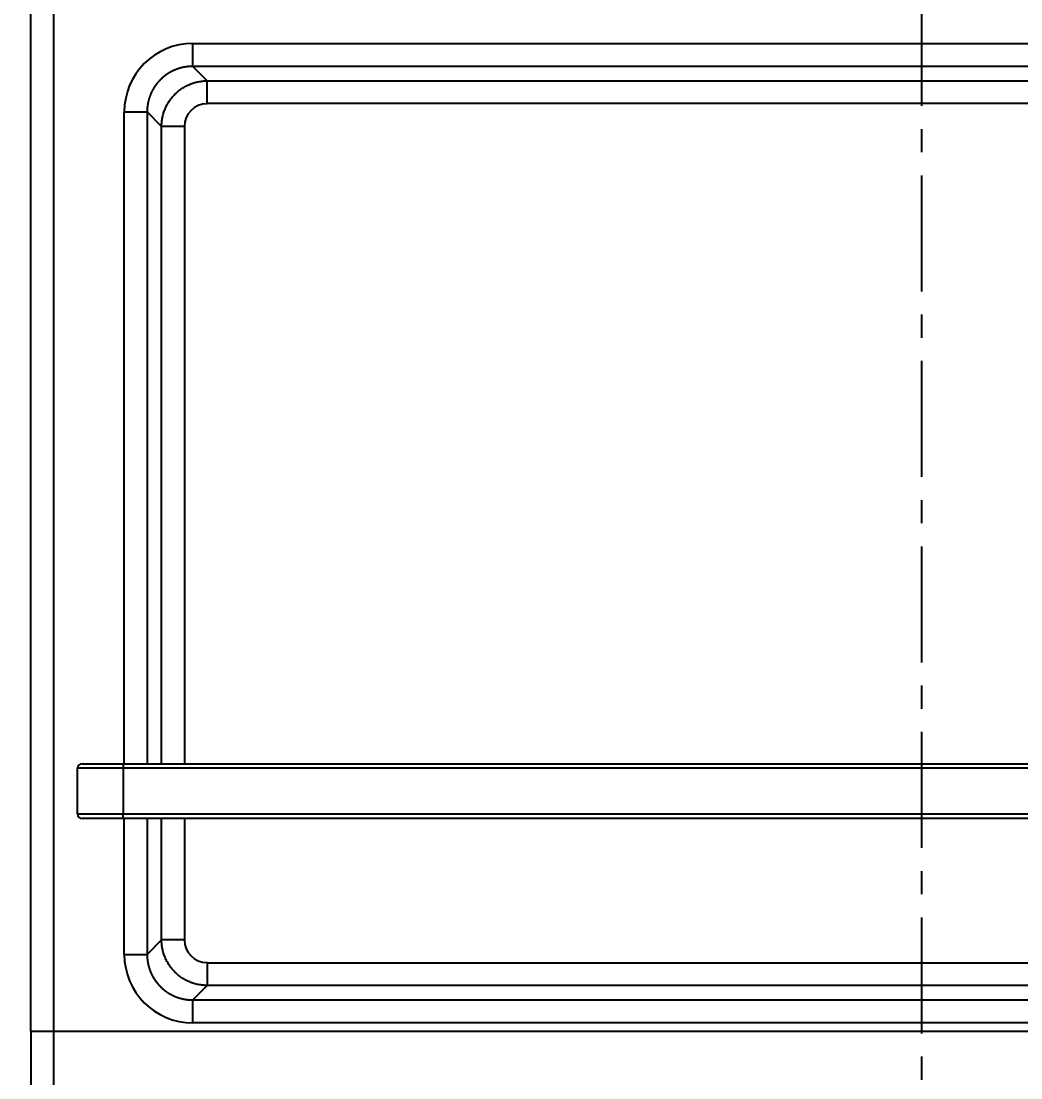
# Model space of a CAD drawing. Header units: millimetres. Extents: x 6110 to 6704, y -2661 to -1821.
# Drawn here: x 6233.8 to 6288.6, y -2357.4 to -2299.6 of the extents above; entities that cross this region are included whole.
import ezdxf

# ---------------------------------------------------------------- set-up
doc = ezdxf.new("R2010")
doc.units = ezdxf.units.MM
doc.header["$LTSCALE"] = 0.1
doc.linetypes.add('CENTERX2', pattern=[101.6, 63.5, -12.7, 12.7, -12.7])
doc.linetypes.add('HIDDEN2', pattern=[4.7625, 3.175, -1.5875])
doc.layers.add('1', color=4, linetype='HIDDEN2', lineweight=13)
doc.layers.add('DIM', color=3, linetype='Continuous', lineweight=9)
doc.layers.add('CENTER', color=1, linetype='CENTERX2')
doc.styles.get("Standard").update_dxf_attribs({"font": 'arial.ttf'})
doc.dimstyles.new('ISO-25', dxfattribs={"dimtxt": 2.5, "dimasz": 2.5, "dimexe": 1.25, "dimexo": 0.625, "dimtad": 1, "dimlfac": 5, "dimtxsty": 'Standard', "dimcen": 2.5, "dimadec": 0, "dimazin": 0, "dimtfac": 1, "dimtmove": 0, "dimatfit": 3, "dimfxl": 1, "dimarcsym": 0})

# ---------------------------------------------------------------- blocks, each defined once
blk = doc.blocks.new('*D40')
at = {"layer": 'Defpoints', "color": 0, "transparency": 16777216}
for p in [(6210.338, -2151.114), (6249.064, -2151.114), (6250.297, -2527.926)]:
    blk.add_point(p, dxfattribs=at)
at = {"layer": 'DIM', "color": 0, "lineweight": -2, "transparency": 16777216}
for p, q in [((6248.439, -2151.114), (6209.088, -2151.114)), ((6210.338, -2522.926), (6210.338, -2156.114)), ((6249.672, -2527.926), (6209.088, -2527.926))]:
    blk.add_line(p, q, dxfattribs=at)
at = {"layer": 'DIM', "color": 0, "transparency": 16777216}
for points in [[(6209.505, -2156.114), (6211.172, -2156.114), (6210.338, -2151.114)], [(6209.505, -2522.926), (6211.172, -2522.926), (6210.338, -2527.926)]]:
    blk.add_solid(points, dxfattribs=at)
at = {"layer": 'DIM', "color": 0, "transparency": 16777216, "insert": (6207.16, -2339.52), "char_height": 5, "attachment_point": 5, "rotation": 90, "bg_fill": 3, "box_fill_scale": 1.1, "bg_fill_color": 256, "bg_fill_true_color": 13158600, "bg_fill_transparency": 0}
blk.add_mtext('1507', dxfattribs=at)
blk = doc.blocks.new('*D41')
at = {"layer": 'Defpoints', "color": 0, "transparency": 16777216}
for p in [(6189.49, -2146.419), (6257.064, -2146.419), (6254.561, -2532.542)]:
    blk.add_point(p, dxfattribs=at)
at = {"layer": 'DIM', "color": 0, "lineweight": -2, "transparency": 16777216}
for p, q in [((6256.439, -2146.419), (6188.24, -2146.419)), ((6189.49, -2527.542), (6189.49, -2151.419)), ((6253.936, -2532.542), (6188.24, -2532.542))]:
    blk.add_line(p, q, dxfattribs=at)
at = {"layer": 'DIM', "color": 0, "transparency": 16777216}
for points in [[(6188.656, -2151.419), (6190.323, -2151.419), (6189.49, -2146.419)], [(6188.656, -2527.542), (6190.323, -2527.542), (6189.49, -2532.542)]]:
    blk.add_solid(points, dxfattribs=at)
at = {"layer": 'DIM', "color": 0, "transparency": 16777216, "insert": (6185.86, -2339.48), "char_height": 5, "attachment_point": 5, "rotation": 90, "bg_fill": 3, "box_fill_scale": 1.1, "bg_fill_color": 256, "bg_fill_true_color": 13158600, "bg_fill_transparency": 0}
blk.add_mtext('1544,5', dxfattribs=at)

msp = doc.modelspace()

# ---------------------------------------------------------------- hatches: boundary and pattern name
at = {"layer": 'DIM'}
h = msp.add_hatch(dxfattribs=at)
h.set_pattern_fill('ANSI31', color=2)
edge = h.paths.add_edge_path()
edge.add_line((6619.617, -2595.98), (6619.617, -1962.206))
edge.add_line((6634.617, -1966.11), (6619.617, -1966.11))
edge.add_line((6634.617, -2610.98), (6634.617, -1966.11))
edge.add_line((6634.617, -2610.98), (6184.457, -2610.98))
edge.add_line((6619.617, -2595.98), (6184.457, -2595.98))
edge.add_line((6184.457, -2610.98), (6184.457, -2595.98))

# ---------------------------------------------------------------- linework, layer by layer
at = {"layer": '1', "color": 7, "linetype": 'Continuous', "lineweight": -3}
for p, q in [((6234.32, -2354.877), (6234.32, -2159.412)), ((6235.569, -2159.412), (6235.569, -2354.877)), ((6243.193, -2302.043), (6243.193, -2300.794)), ((6243.193, -2300.794), (6323.072, -2300.794)), ((6243.193, -2302.043), (6243.986, -2302.836)), ((6323.072, -2302.043), (6243.193, -2302.043)), ((6243.986, -2304.084), (6243.986, -2302.836)), ((6243.986, -2302.836), (6322.279, -2302.836)), ((6322.279, -2304.084), (6243.986, -2304.084)), ((6239.448, -2304.539), (6240.696, -2304.539)), ((6239.448, -2340.23), (6239.448, -2304.539)), ((6241.489, -2305.332), (6240.696, -2304.539)), ((6240.696, -2304.539), (6240.696, -2340.23)), ((6242.737, -2305.332), (6241.489, -2305.332)), ((6241.489, -2340.23), (6241.489, -2305.332)), ((6242.737, -2305.332), (6242.737, -2340.23)), ((6237.132, -2340.23), (6239.382, -2340.23)), ((6239.382, -2340.23), (6239.382, -2340.48)), ((6239.382, -2340.23), (6326.882, -2340.23)), ((6236.882, -2342.98), (6236.882, -2340.48)), ((6239.382, -2340.48), (6236.882, -2340.48)), ((6326.882, -2340.48), (6239.382, -2340.48)), ((6239.382, -2340.48), (6239.382, -2342.98)), ((6236.882, -2342.98), (6239.382, -2342.98)), ((6239.382, -2342.98), (6326.882, -2342.98)), ((6239.382, -2343.23), (6239.382, -2342.98)), ((6239.382, -2343.23), (6237.132, -2343.23)), ((6326.882, -2343.23), (6239.382, -2343.23)), ((6239.448, -2350.672), (6239.448, -2343.23)), ((6240.696, -2343.23), (6240.696, -2350.672)), ((6241.489, -2349.879), (6241.489, -2343.23)), ((6242.737, -2343.23), (6242.737, -2349.879)), ((6240.696, -2350.672), (6241.489, -2349.879)), ((6242.737, -2349.879), (6241.489, -2349.879)), ((6239.448, -2350.672), (6240.696, -2350.672)), ((6243.986, -2351.127), (6322.279, -2351.127)), ((6243.986, -2351.127), (6243.986, -2352.375)), ((6243.986, -2352.375), (6243.193, -2353.168)), ((6322.279, -2352.375), (6243.986, -2352.375)), ((6243.193, -2353.168), (6323.072, -2353.168)), ((6243.193, -2354.417), (6243.193, -2353.168)), ((6323.072, -2354.417), (6243.193, -2354.417)), ((6234.32, -2354.877), (6235.569, -2354.877)), ((6235.569, -2354.877), (6330.696, -2354.877))]:
    msp.add_line(p, q, dxfattribs=at)
for centre, start, end in [((6237.132, -2340.48), 90, 180), ((6237.132, -2342.98), 180, 270)]:
    msp.add_arc(centre, 0.25, start, end, dxfattribs=at)
for centre, major_axis, ratio, start_param, end_param in [((6243.203, -2304.549), (2.659, -2.659), 0.997265, 2.357564, 3.925621), ((6243.989, -2305.336), (0.886, -0.886), 0.997265, 2.357564, 3.925621), ((6243.989, -2349.875), (0.886, 0.886), 0.997265, 2.357564, 3.925621), ((6243.203, -2350.662), (2.659, 2.659), 0.997265, 2.357564, 3.925621), ((6236.351, -2354.877), (0, 38.75), 0.052408, 1.570796, 1.880499)]:
    msp.add_ellipse(centre, major_axis=major_axis, ratio=ratio, start_param=start_param, end_param=end_param, dxfattribs=at)
for points, knots in [([(6243.193, -2302.043), (6243.188, -2302.043), (6243.18, -2302.043), (6243.167, -2302.043), (6243.154, -2302.043), (6243.141, -2302.043), (6243.129, -2302.043), (6243.116, -2302.044), (6243.103, -2302.044), (6243.09, -2302.045), (6243.077, -2302.045), (6243.065, -2302.046), (6243.052, -2302.046), (6243.039, -2302.047), (6243.026, -2302.048), (6243.014, -2302.049), (6243.001, -2302.05), (6242.988, -2302.051), (6242.975, -2302.052), (6242.963, -2302.053), (6242.95, -2302.054), (6242.937, -2302.055), (6242.925, -2302.057), (6242.912, -2302.058), (6242.9, -2302.059), (6242.887, -2302.061), (6242.874, -2302.062), (6242.862, -2302.064), (6242.849, -2302.066), (6242.837, -2302.067), (6242.824, -2302.069), (6242.812, -2302.071), (6242.799, -2302.073), (6242.787, -2302.075), (6242.775, -2302.077), (6242.762, -2302.079), (6242.75, -2302.081), (6242.737, -2302.084), (6242.725, -2302.086), (6242.713, -2302.088), (6242.7, -2302.091), (6242.688, -2302.093), (6242.676, -2302.096), (6242.664, -2302.098), (6242.651, -2302.101), (6242.639, -2302.104), (6242.627, -2302.107), (6242.615, -2302.109), (6242.603, -2302.112), (6242.591, -2302.115), (6242.579, -2302.118), (6242.566, -2302.121), (6242.554, -2302.124), (6242.542, -2302.128), (6242.53, -2302.131), (6242.518, -2302.134), (6242.507, -2302.138), (6242.495, -2302.141), (6242.483, -2302.144), (6242.471, -2302.148), (6242.459, -2302.152), (6242.447, -2302.155), (6242.435, -2302.159), (6242.424, -2302.163), (6242.412, -2302.166), (6242.4, -2302.17), (6242.389, -2302.174), (6242.377, -2302.178), (6242.365, -2302.182), (6242.354, -2302.186), (6242.342, -2302.19), (6242.331, -2302.195), (6242.319, -2302.199), (6242.308, -2302.203), (6242.296, -2302.207), (6242.285, -2302.212), (6242.273, -2302.216), (6242.262, -2302.221), (6242.251, -2302.225), (6242.239, -2302.23), (6242.228, -2302.235), (6242.217, -2302.239), (6242.206, -2302.244), (6242.194, -2302.249), (6242.183, -2302.254), (6242.172, -2302.259), (6242.161, -2302.264), (6242.15, -2302.269), (6242.139, -2302.274), (6242.128, -2302.279), (6242.117, -2302.284), (6242.106, -2302.289), (6242.095, -2302.295), (6242.084, -2302.3), (6242.074, -2302.305), (6242.063, -2302.311), (6242.052, -2302.316), (6242.041, -2302.322), (6242.031, -2302.327), (6242.02, -2302.333), (6242.009, -2302.339), (6241.999, -2302.344), (6241.988, -2302.35), (6241.978, -2302.356), (6241.967, -2302.362), (6241.957, -2302.368), (6241.946, -2302.374), (6241.936, -2302.38), (6241.926, -2302.386), (6241.915, -2302.392), (6241.905, -2302.398), (6241.895, -2302.404), (6241.885, -2302.41), (6241.875, -2302.416), (6241.864, -2302.423), (6241.854, -2302.429), (6241.844, -2302.435), (6241.834, -2302.442), (6241.824, -2302.448), (6241.814, -2302.455), (6241.805, -2302.461), (6241.795, -2302.468), (6241.785, -2302.475), (6241.775, -2302.481), (6241.765, -2302.488), (6241.756, -2302.495), (6241.746, -2302.502), (6241.736, -2302.508), (6241.727, -2302.515), (6241.717, -2302.522), (6241.708, -2302.529), (6241.698, -2302.536), (6241.689, -2302.543), (6241.68, -2302.55), (6241.67, -2302.557), (6241.661, -2302.565), (6241.652, -2302.572), (6241.642, -2302.579), (6241.633, -2302.586), (6241.624, -2302.594), (6241.615, -2302.601), (6241.606, -2302.608), (6241.597, -2302.616), (6241.588, -2302.623), (6241.579, -2302.631), (6241.57, -2302.638), (6241.561, -2302.646), (6241.553, -2302.654), (6241.544, -2302.661), (6241.535, -2302.669), (6241.526, -2302.677), (6241.518, -2302.684), (6241.509, -2302.692), (6241.501, -2302.7), (6241.492, -2302.708), (6241.484, -2302.716), (6241.475, -2302.724), (6241.467, -2302.732), (6241.459, -2302.74), (6241.45, -2302.748), (6241.442, -2302.756), (6241.434, -2302.764), (6241.423, -2302.774), (6241.41, -2302.787), (6241.395, -2302.803), (6241.38, -2302.819), (6241.365, -2302.835), (6241.35, -2302.851), (6241.335, -2302.867), (6241.321, -2302.884), (6241.306, -2302.9), (6241.292, -2302.917), (6241.277, -2302.934), (6241.263, -2302.951), (6241.249, -2302.968), (6241.235, -2302.985), (6241.222, -2303.003), (6241.208, -2303.02), (6241.195, -2303.038), (6241.181, -2303.056), (6241.168, -2303.074), (6241.155, -2303.092), (6241.142, -2303.111), (6241.13, -2303.129), (6241.117, -2303.148), (6241.105, -2303.166), (6241.092, -2303.185), (6241.08, -2303.204), (6241.068, -2303.223), (6241.057, -2303.243), (6241.045, -2303.262), (6241.034, -2303.282), (6241.022, -2303.301), (6241.011, -2303.321), (6241, -2303.341), (6240.989, -2303.361), (6240.979, -2303.381), (6240.968, -2303.401), (6240.958, -2303.422), (6240.948, -2303.442), (6240.938, -2303.463), (6240.928, -2303.484), (6240.919, -2303.505), (6240.909, -2303.526), (6240.9, -2303.547), (6240.891, -2303.568), (6240.882, -2303.589), (6240.873, -2303.611), (6240.865, -2303.633), (6240.857, -2303.654), (6240.849, -2303.676), (6240.841, -2303.698), (6240.833, -2303.72), (6240.825, -2303.742), (6240.818, -2303.764), (6240.811, -2303.786), (6240.804, -2303.809), (6240.797, -2303.831), (6240.791, -2303.854), (6240.785, -2303.876), (6240.778, -2303.899), (6240.773, -2303.922), (6240.767, -2303.945), (6240.761, -2303.968), (6240.756, -2303.991), (6240.751, -2304.014), (6240.746, -2304.037), (6240.742, -2304.061), (6240.737, -2304.084), (6240.733, -2304.107), (6240.729, -2304.131), (6240.725, -2304.154), (6240.722, -2304.178), (6240.719, -2304.202), (6240.715, -2304.226), (6240.713, -2304.249), (6240.71, -2304.273), (6240.708, -2304.297), (6240.705, -2304.321), (6240.703, -2304.345), (6240.702, -2304.369), (6240.7, -2304.393), (6240.699, -2304.418), (6240.698, -2304.442), (6240.697, -2304.466), (6240.697, -2304.49), (6240.696, -2304.515), (6240.696, -2304.531), (6240.696, -2304.539)], [0, 0, 0, 0, 0.00328, 0.006559, 0.009834, 0.013108, 0.01638, 0.019649, 0.022916, 0.026181, 0.029444, 0.032704, 0.035962, 0.039218, 0.042472, 0.045724, 0.048973, 0.05222, 0.055465, 0.058708, 0.061948, 0.065187, 0.068423, 0.071656, 0.074888, 0.078118, 0.081345, 0.08457, 0.087793, 0.091013, 0.094232, 0.097448, 0.100662, 0.103874, 0.107084, 0.110291, 0.113496, 0.116699, 0.1199, 0.123099, 0.126295, 0.12949, 0.132682, 0.135871, 0.139059, 0.142245, 0.145428, 0.148609, 0.151788, 0.154965, 0.158139, 0.161311, 0.164482, 0.16765, 0.170815, 0.173979, 0.17714, 0.180299, 0.183456, 0.186611, 0.189764, 0.192914, 0.196063, 0.199209, 0.202353, 0.205495, 0.208634, 0.211771, 0.214907, 0.21804, 0.221171, 0.224299, 0.227426, 0.23055, 0.233672, 0.236792, 0.23991, 0.243026, 0.246139, 0.249251, 0.25236, 0.255467, 0.258571, 0.261674, 0.264775, 0.267873, 0.270969, 0.274063, 0.277155, 0.280244, 0.283332, 0.286417, 0.2895, 0.292581, 0.29566, 0.298737, 0.301812, 0.304884, 0.307954, 0.311022, 0.314088, 0.317152, 0.320213, 0.323273, 0.32633, 0.329385, 0.332438, 0.335489, 0.338538, 0.341585, 0.344629, 0.347671, 0.350711, 0.353749, 0.356785, 0.359819, 0.36285, 0.36588, 0.368907, 0.371932, 0.374955, 0.377976, 0.380995, 0.384011, 0.387026, 0.390038, 0.393048, 0.396056, 0.399062, 0.402066, 0.405068, 0.408067, 0.411065, 0.41406, 0.417053, 0.420044, 0.423033, 0.42602, 0.429004, 0.431987, 0.434967, 0.437946, 0.440922, 0.443896, 0.446868, 0.449837, 0.452805, 0.455771, 0.458734, 0.461695, 0.464655, 0.467612, 0.470567, 0.47352, 0.47647, 0.479419, 0.482366, 0.48531, 0.488252, 0.491193, 0.494131, 0.497067, 0.500001, 0.505559, 0.511126, 0.5167, 0.522281, 0.52787, 0.533467, 0.539071, 0.544683, 0.550302, 0.555929, 0.561564, 0.567206, 0.572856, 0.578513, 0.584178, 0.589851, 0.595532, 0.60122, 0.606915, 0.612618, 0.618329, 0.624048, 0.629774, 0.635508, 0.64125, 0.646999, 0.652756, 0.658521, 0.664294, 0.670074, 0.675862, 0.681657, 0.687461, 0.693272, 0.69909, 0.704917, 0.710751, 0.716593, 0.722443, 0.728301, 0.734166, 0.740039, 0.74592, 0.751808, 0.757705, 0.763609, 0.769521, 0.775441, 0.781368, 0.787304, 0.793247, 0.799198, 0.805157, 0.811124, 0.817098, 0.823081, 0.829071, 0.835069, 0.841075, 0.847089, 0.85311, 0.85914, 0.865177, 0.871222, 0.877275, 0.883336, 0.889405, 0.895482, 0.901567, 0.90766, 0.91376, 0.919868, 0.925985, 0.932109, 0.938241, 0.944381, 0.950529, 0.956685, 0.962849, 0.969021, 0.975201, 0.981389, 0.987585, 0.993788, 1, 1, 1, 1]), ([(6241.489, -2305.332), (6241.489, -2305.25), (6241.493, -2305.169), (6241.51, -2305.006), (6241.522, -2304.925), (6241.554, -2304.765), (6241.574, -2304.686), (6241.621, -2304.53), (6241.649, -2304.453), (6241.711, -2304.302), (6241.746, -2304.228), (6241.824, -2304.084), (6241.866, -2304.014), (6241.956, -2303.878), (6242.054, -2303.747), (6242.219, -2303.565), (6242.4, -2303.4), (6242.532, -2303.303), (6242.667, -2303.212), (6242.738, -2303.17), (6242.882, -2303.093), (6242.956, -2303.058), (6243.106, -2302.995), (6243.183, -2302.968), (6243.34, -2302.92), (6243.419, -2302.9), (6243.579, -2302.868), (6243.66, -2302.856), (6243.822, -2302.84), (6243.904, -2302.836), (6243.986, -2302.836)], [0, 0, 0, 0, 0.0625, 0.0625, 0.125, 0.125, 0.1875, 0.1875, 0.25, 0.25, 0.3125, 0.3125, 0.375, 0.375, 0.4375, 0.5, 0.5625, 0.625, 0.625, 0.6875, 0.6875, 0.75, 0.75, 0.8125, 0.8125, 0.875, 0.875, 0.9375, 0.9375, 1, 1, 1, 1]), ([(6243.986, -2352.375), (6243.904, -2352.375), (6243.822, -2352.371), (6243.66, -2352.355), (6243.579, -2352.343), (6243.419, -2352.311), (6243.34, -2352.291), (6243.183, -2352.243), (6243.106, -2352.216), (6242.956, -2352.153), (6242.882, -2352.118), (6242.738, -2352.041), (6242.667, -2351.999), (6242.532, -2351.908), (6242.4, -2351.811), (6242.219, -2351.646), (6242.054, -2351.464), (6241.956, -2351.333), (6241.866, -2351.197), (6241.824, -2351.127), (6241.746, -2350.983), (6241.711, -2350.909), (6241.649, -2350.758), (6241.621, -2350.681), (6241.574, -2350.525), (6241.554, -2350.446), (6241.522, -2350.286), (6241.51, -2350.205), (6241.493, -2350.042), (6241.489, -2349.961), (6241.489, -2349.879)], [0, 0, 0, 0, 0.0625, 0.0625, 0.125, 0.125, 0.1875, 0.1875, 0.25, 0.25, 0.3125, 0.3125, 0.375, 0.375, 0.4375, 0.5, 0.5625, 0.625, 0.625, 0.6875, 0.6875, 0.75, 0.75, 0.8125, 0.8125, 0.875, 0.875, 0.9375, 0.9375, 1, 1, 1, 1]), ([(6240.696, -2350.672), (6240.696, -2350.676), (6240.696, -2350.685), (6240.696, -2350.698), (6240.696, -2350.71), (6240.697, -2350.723), (6240.697, -2350.736), (6240.697, -2350.749), (6240.698, -2350.762), (6240.698, -2350.775), (6240.699, -2350.787), (6240.699, -2350.8), (6240.7, -2350.813), (6240.701, -2350.826), (6240.702, -2350.838), (6240.702, -2350.851), (6240.703, -2350.864), (6240.704, -2350.876), (6240.705, -2350.889), (6240.706, -2350.902), (6240.708, -2350.915), (6240.709, -2350.927), (6240.71, -2350.94), (6240.712, -2350.952), (6240.713, -2350.965), (6240.715, -2350.978), (6240.716, -2350.99), (6240.718, -2351.003), (6240.719, -2351.015), (6240.721, -2351.028), (6240.723, -2351.04), (6240.725, -2351.053), (6240.727, -2351.065), (6240.729, -2351.078), (6240.731, -2351.09), (6240.733, -2351.102), (6240.735, -2351.115), (6240.737, -2351.127), (6240.74, -2351.14), (6240.742, -2351.152), (6240.744, -2351.164), (6240.747, -2351.176), (6240.749, -2351.189), (6240.752, -2351.201), (6240.755, -2351.213), (6240.757, -2351.225), (6240.76, -2351.238), (6240.763, -2351.25), (6240.766, -2351.262), (6240.769, -2351.274), (6240.772, -2351.286), (6240.775, -2351.298), (6240.778, -2351.31), (6240.781, -2351.322), (6240.784, -2351.334), (6240.788, -2351.346), (6240.791, -2351.358), (6240.795, -2351.37), (6240.798, -2351.382), (6240.802, -2351.394), (6240.805, -2351.406), (6240.809, -2351.417), (6240.812, -2351.429), (6240.816, -2351.441), (6240.82, -2351.453), (6240.824, -2351.464), (6240.828, -2351.476), (6240.832, -2351.488), (6240.836, -2351.499), (6240.84, -2351.511), (6240.844, -2351.523), (6240.848, -2351.534), (6240.852, -2351.546), (6240.857, -2351.557), (6240.861, -2351.569), (6240.866, -2351.58), (6240.87, -2351.591), (6240.874, -2351.603), (6240.879, -2351.614), (6240.884, -2351.625), (6240.888, -2351.637), (6240.893, -2351.648), (6240.898, -2351.659), (6240.903, -2351.67), (6240.908, -2351.681), (6240.912, -2351.693), (6240.917, -2351.704), (6240.922, -2351.715), (6240.927, -2351.726), (6240.933, -2351.737), (6240.938, -2351.748), (6240.943, -2351.759), (6240.948, -2351.769), (6240.954, -2351.78), (6240.959, -2351.791), (6240.964, -2351.802), (6240.97, -2351.813), (6240.975, -2351.823), (6240.981, -2351.834), (6240.987, -2351.845), (6240.992, -2351.855), (6240.998, -2351.866), (6241.004, -2351.876), (6241.009, -2351.887), (6241.015, -2351.897), (6241.021, -2351.908), (6241.027, -2351.918), (6241.033, -2351.929), (6241.039, -2351.939), (6241.045, -2351.949), (6241.051, -2351.96), (6241.058, -2351.97), (6241.064, -2351.98), (6241.07, -2351.99), (6241.076, -2352), (6241.083, -2352.01), (6241.089, -2352.02), (6241.095, -2352.03), (6241.102, -2352.04), (6241.108, -2352.05), (6241.115, -2352.06), (6241.122, -2352.07), (6241.128, -2352.08), (6241.135, -2352.09), (6241.142, -2352.099), (6241.148, -2352.109), (6241.155, -2352.119), (6241.162, -2352.128), (6241.169, -2352.138), (6241.176, -2352.147), (6241.183, -2352.157), (6241.19, -2352.166), (6241.197, -2352.176), (6241.204, -2352.185), (6241.211, -2352.194), (6241.218, -2352.204), (6241.226, -2352.213), (6241.233, -2352.222), (6241.24, -2352.231), (6241.247, -2352.241), (6241.255, -2352.25), (6241.262, -2352.259), (6241.27, -2352.268), (6241.277, -2352.277), (6241.285, -2352.286), (6241.292, -2352.294), (6241.3, -2352.303), (6241.307, -2352.312), (6241.315, -2352.321), (6241.323, -2352.33), (6241.33, -2352.338), (6241.338, -2352.347), (6241.346, -2352.355), (6241.354, -2352.364), (6241.362, -2352.373), (6241.369, -2352.381), (6241.377, -2352.389), (6241.385, -2352.398), (6241.393, -2352.406), (6241.401, -2352.414), (6241.409, -2352.423), (6241.417, -2352.431), (6241.428, -2352.441), (6241.441, -2352.454), (6241.457, -2352.47), (6241.473, -2352.485), (6241.489, -2352.5), (6241.505, -2352.515), (6241.521, -2352.529), (6241.537, -2352.544), (6241.554, -2352.559), (6241.571, -2352.573), (6241.587, -2352.587), (6241.604, -2352.601), (6241.622, -2352.615), (6241.639, -2352.629), (6241.656, -2352.643), (6241.674, -2352.656), (6241.692, -2352.67), (6241.71, -2352.683), (6241.728, -2352.696), (6241.746, -2352.709), (6241.764, -2352.722), (6241.783, -2352.735), (6241.801, -2352.747), (6241.82, -2352.76), (6241.839, -2352.772), (6241.858, -2352.784), (6241.877, -2352.796), (6241.896, -2352.808), (6241.916, -2352.82), (6241.935, -2352.831), (6241.955, -2352.842), (6241.975, -2352.854), (6241.995, -2352.864), (6242.015, -2352.875), (6242.035, -2352.886), (6242.055, -2352.896), (6242.076, -2352.907), (6242.096, -2352.917), (6242.117, -2352.927), (6242.138, -2352.936), (6242.158, -2352.946), (6242.179, -2352.955), (6242.201, -2352.965), (6242.222, -2352.974), (6242.243, -2352.983), (6242.265, -2352.991), (6242.286, -2353), (6242.308, -2353.008), (6242.33, -2353.016), (6242.351, -2353.024), (6242.373, -2353.032), (6242.396, -2353.039), (6242.418, -2353.046), (6242.44, -2353.054), (6242.462, -2353.061), (6242.485, -2353.067), (6242.507, -2353.074), (6242.53, -2353.08), (6242.553, -2353.086), (6242.576, -2353.092), (6242.598, -2353.098), (6242.621, -2353.103), (6242.645, -2353.108), (6242.668, -2353.113), (6242.691, -2353.118), (6242.714, -2353.123), (6242.738, -2353.127), (6242.761, -2353.132), (6242.785, -2353.136), (6242.808, -2353.139), (6242.832, -2353.143), (6242.855, -2353.146), (6242.879, -2353.149), (6242.903, -2353.152), (6242.927, -2353.155), (6242.951, -2353.157), (6242.975, -2353.159), (6242.999, -2353.161), (6243.023, -2353.163), (6243.047, -2353.164), (6243.071, -2353.166), (6243.096, -2353.167), (6243.12, -2353.167), (6243.144, -2353.168), (6243.168, -2353.168), (6243.185, -2353.168), (6243.193, -2353.168)], [0, 0, 0, 0, 0.00328, 0.006559, 0.009834, 0.013108, 0.01638, 0.019649, 0.022916, 0.026181, 0.029444, 0.032704, 0.035962, 0.039218, 0.042472, 0.045724, 0.048973, 0.05222, 0.055465, 0.058708, 0.061948, 0.065187, 0.068423, 0.071656, 0.074888, 0.078118, 0.081345, 0.08457, 0.087793, 0.091013, 0.094232, 0.097448, 0.100662, 0.103874, 0.107084, 0.110291, 0.113496, 0.116699, 0.1199, 0.123099, 0.126295, 0.12949, 0.132682, 0.135871, 0.139059, 0.142245, 0.145428, 0.148609, 0.151788, 0.154965, 0.158139, 0.161311, 0.164482, 0.16765, 0.170815, 0.173979, 0.17714, 0.180299, 0.183456, 0.186611, 0.189764, 0.192914, 0.196063, 0.199209, 0.202353, 0.205495, 0.208634, 0.211771, 0.214907, 0.21804, 0.221171, 0.224299, 0.227426, 0.23055, 0.233672, 0.236792, 0.23991, 0.243026, 0.246139, 0.249251, 0.25236, 0.255467, 0.258571, 0.261674, 0.264775, 0.267873, 0.270969, 0.274063, 0.277155, 0.280244, 0.283332, 0.286417, 0.2895, 0.292581, 0.29566, 0.298737, 0.301812, 0.304884, 0.307954, 0.311022, 0.314088, 0.317152, 0.320213, 0.323273, 0.32633, 0.329385, 0.332438, 0.335489, 0.338538, 0.341585, 0.344629, 0.347671, 0.350711, 0.353749, 0.356785, 0.359819, 0.36285, 0.36588, 0.368907, 0.371932, 0.374955, 0.377976, 0.380995, 0.384011, 0.387026, 0.390038, 0.393048, 0.396056, 0.399062, 0.402066, 0.405068, 0.408067, 0.411065, 0.41406, 0.417053, 0.420044, 0.423033, 0.42602, 0.429004, 0.431987, 0.434967, 0.437946, 0.440922, 0.443896, 0.446868, 0.449837, 0.452805, 0.455771, 0.458734, 0.461695, 0.464655, 0.467612, 0.470567, 0.47352, 0.47647, 0.479419, 0.482366, 0.48531, 0.488252, 0.491193, 0.494131, 0.497067, 0.500001, 0.505559, 0.511126, 0.5167, 0.522281, 0.52787, 0.533467, 0.539071, 0.544683, 0.550302, 0.555929, 0.561564, 0.567206, 0.572856, 0.578513, 0.584178, 0.589851, 0.595532, 0.60122, 0.606915, 0.612618, 0.618329, 0.624048, 0.629774, 0.635508, 0.64125, 0.646999, 0.652756, 0.658521, 0.664294, 0.670074, 0.675862, 0.681657, 0.687461, 0.693272, 0.69909, 0.704917, 0.710751, 0.716593, 0.722443, 0.728301, 0.734166, 0.740039, 0.74592, 0.751808, 0.757705, 0.763609, 0.769521, 0.775441, 0.781368, 0.787304, 0.793247, 0.799198, 0.805157, 0.811124, 0.817098, 0.823081, 0.829071, 0.835069, 0.841075, 0.847089, 0.85311, 0.85914, 0.865177, 0.871222, 0.877275, 0.883336, 0.889405, 0.895482, 0.901567, 0.90766, 0.91376, 0.919868, 0.925985, 0.932109, 0.938241, 0.944381, 0.950529, 0.956685, 0.962849, 0.969021, 0.975201, 0.981389, 0.987585, 0.993788, 1, 1, 1, 1]), ([(6235.569, -2354.877), (6235.569, -2354.893), (6235.569, -2354.926), (6235.569, -2354.975), (6235.569, -2355.024), (6235.569, -2355.073), (6235.569, -2355.122), (6235.569, -2355.171), (6235.569, -2355.22), (6235.569, -2355.269), (6235.569, -2355.318), (6235.569, -2355.367), (6235.569, -2355.416), (6235.569, -2355.465), (6235.569, -2355.514), (6235.569, -2355.563), (6235.569, -2355.612), (6235.569, -2355.661), (6235.569, -2355.71), (6235.569, -2355.76), (6235.569, -2355.809), (6235.569, -2355.858), (6235.569, -2355.907), (6235.569, -2355.956), (6235.57, -2356.005), (6235.57, -2356.054), (6235.57, -2356.103), (6235.57, -2356.152), (6235.57, -2356.201), (6235.57, -2356.25), (6235.57, -2356.299), (6235.57, -2356.349), (6235.57, -2356.398), (6235.57, -2356.447), (6235.571, -2356.496), (6235.571, -2356.545), (6235.571, -2356.594), (6235.571, -2356.643), (6235.571, -2356.692), (6235.571, -2356.741), (6235.571, -2356.79), (6235.571, -2356.839), (6235.572, -2356.888), (6235.572, -2356.938), (6235.572, -2356.987), (6235.572, -2357.036), (6235.572, -2357.085), (6235.572, -2357.134), (6235.572, -2357.183), (6235.573, -2357.232), (6235.573, -2357.281), (6235.573, -2357.33), (6235.573, -2357.379), (6235.573, -2357.428), (6235.574, -2357.478), (6235.574, -2357.527), (6235.574, -2357.576), (6235.574, -2357.625), (6235.574, -2357.674), (6235.575, -2357.723), (6235.575, -2357.772), (6235.575, -2357.821), (6235.575, -2357.87), (6235.575, -2357.919), (6235.576, -2357.968), (6235.576, -2358.017), (6235.576, -2358.066), (6235.576, -2358.115), (6235.576, -2358.165), (6235.577, -2358.214), (6235.577, -2358.263), (6235.577, -2358.312), (6235.577, -2358.361), (6235.578, -2358.41), (6235.578, -2358.459), (6235.578, -2358.508), (6235.578, -2358.557), (6235.579, -2358.606), (6235.579, -2358.655), (6235.579, -2358.704), (6235.58, -2358.753), (6235.58, -2358.802), (6235.58, -2358.851), (6235.58, -2358.9), (6235.581, -2358.949), (6235.581, -2358.998), (6235.581, -2359.047), (6235.582, -2359.096), (6235.582, -2359.145), (6235.582, -2359.194), (6235.582, -2359.243), (6235.583, -2359.292), (6235.583, -2359.341), (6235.583, -2359.39), (6235.584, -2359.439), (6235.584, -2359.488), (6235.584, -2359.537), (6235.585, -2359.586), (6235.585, -2359.635), (6235.585, -2359.684), (6235.586, -2359.733), (6235.586, -2359.782), (6235.586, -2359.831), (6235.587, -2359.88), (6235.587, -2359.929), (6235.588, -2359.977), (6235.588, -2360.026), (6235.588, -2360.075), (6235.589, -2360.124), (6235.589, -2360.173), (6235.589, -2360.222), (6235.59, -2360.271), (6235.59, -2360.32), (6235.591, -2360.369), (6235.591, -2360.417), (6235.591, -2360.466), (6235.592, -2360.515), (6235.592, -2360.564), (6235.593, -2360.613), (6235.593, -2360.662), (6235.593, -2360.711), (6235.594, -2360.759), (6235.594, -2360.808), (6235.595, -2360.857), (6235.595, -2360.906), (6235.596, -2360.955), (6235.596, -2361.003), (6235.596, -2361.052), (6235.597, -2361.101), (6235.597, -2361.15), (6235.598, -2361.198), (6235.598, -2361.247), (6235.599, -2361.296), (6235.599, -2361.345), (6235.6, -2361.393), (6235.6, -2361.442), (6235.601, -2361.491), (6235.601, -2361.54), (6235.601, -2361.588), (6235.602, -2361.637), (6235.602, -2361.686), (6235.603, -2361.734), (6235.603, -2361.783), (6235.604, -2361.832), (6235.604, -2361.88), (6235.605, -2361.929), (6235.605, -2361.977), (6235.606, -2362.026), (6235.606, -2362.075), (6235.607, -2362.123), (6235.607, -2362.172), (6235.608, -2362.22), (6235.609, -2362.269), (6235.609, -2362.318), (6235.61, -2362.366), (6235.61, -2362.415), (6235.611, -2362.463), (6235.611, -2362.512), (6235.612, -2362.56), (6235.612, -2362.609), (6235.613, -2362.657), (6235.613, -2362.706), (6235.614, -2362.754), (6235.615, -2362.803), (6235.615, -2362.851), (6235.616, -2362.899), (6235.616, -2362.948), (6235.617, -2362.996), (6235.617, -2363.045), (6235.618, -2363.093), (6235.619, -2363.141), (6235.619, -2363.19), (6235.62, -2363.238), (6235.62, -2363.287), (6235.621, -2363.335), (6235.622, -2363.383), (6235.622, -2363.432), (6235.623, -2363.48), (6235.623, -2363.528), (6235.624, -2363.576), (6235.625, -2363.625), (6235.625, -2363.673), (6235.626, -2363.721), (6235.627, -2363.769), (6235.627, -2363.818), (6235.628, -2363.866), (6235.628, -2363.914), (6235.629, -2363.962), (6235.63, -2364.01), (6235.63, -2364.058), (6235.631, -2364.107), (6235.632, -2364.155), (6235.632, -2364.203), (6235.633, -2364.251), (6235.634, -2364.299), (6235.634, -2364.347), (6235.635, -2364.395), (6235.636, -2364.443), (6235.637, -2364.491), (6235.637, -2364.539), (6235.638, -2364.587), (6235.639, -2364.635), (6235.639, -2364.683), (6235.64, -2364.731), (6235.641, -2364.779), (6235.641, -2364.827), (6235.642, -2364.875), (6235.643, -2364.923), (6235.644, -2364.971), (6235.644, -2365.019), (6235.645, -2365.067), (6235.646, -2365.114), (6235.647, -2365.162), (6235.647, -2365.21), (6235.648, -2365.258), (6235.649, -2365.306), (6235.649, -2365.354), (6235.65, -2365.401), (6235.651, -2365.449), (6235.652, -2365.497), (6235.653, -2365.545), (6235.653, -2365.592), (6235.654, -2365.64), (6235.655, -2365.688), (6235.656, -2365.735), (6235.656, -2365.783), (6235.657, -2365.83), (6235.658, -2365.878), (6235.659, -2365.926), (6235.66, -2365.973), (6235.66, -2366.021), (6235.661, -2366.068), (6235.662, -2366.116), (6235.663, -2366.163), (6235.664, -2366.211), (6235.664, -2366.258), (6235.665, -2366.29), (6235.665, -2366.306)], [0, 0, 0, 0, 0.004221, 0.008442, 0.012664, 0.016885, 0.021108, 0.02533, 0.029553, 0.033776, 0.037999, 0.042222, 0.046446, 0.05067, 0.054895, 0.05912, 0.063345, 0.06757, 0.071796, 0.076021, 0.080248, 0.084474, 0.088701, 0.092928, 0.097155, 0.101383, 0.105611, 0.109839, 0.114068, 0.118297, 0.122526, 0.126755, 0.130985, 0.135215, 0.139445, 0.143676, 0.147907, 0.152138, 0.156369, 0.160601, 0.164833, 0.169065, 0.173298, 0.177531, 0.181764, 0.185998, 0.190231, 0.194466, 0.1987, 0.202935, 0.20717, 0.211405, 0.21564, 0.219876, 0.224113, 0.228349, 0.232586, 0.236823, 0.24106, 0.245298, 0.249536, 0.253774, 0.258012, 0.262251, 0.26649, 0.27073, 0.274969, 0.279209, 0.28345, 0.28769, 0.291931, 0.296172, 0.300414, 0.304655, 0.308897, 0.31314, 0.317382, 0.321625, 0.325868, 0.330112, 0.334356, 0.3386, 0.342844, 0.347089, 0.351334, 0.355579, 0.359825, 0.36407, 0.368317, 0.372563, 0.37681, 0.381057, 0.385304, 0.389552, 0.3938, 0.398048, 0.402296, 0.406545, 0.410794, 0.415044, 0.419293, 0.423543, 0.427793, 0.432044, 0.436295, 0.440546, 0.444797, 0.449049, 0.453301, 0.457554, 0.461806, 0.466059, 0.470312, 0.474566, 0.47882, 0.483074, 0.487328, 0.491583, 0.495838, 0.500093, 0.504349, 0.508604, 0.512861, 0.517117, 0.521374, 0.525631, 0.529888, 0.534146, 0.538404, 0.542662, 0.54692, 0.551179, 0.555438, 0.559698, 0.563957, 0.568217, 0.572478, 0.576738, 0.580999, 0.58526, 0.589522, 0.593784, 0.598046, 0.602308, 0.606571, 0.610834, 0.615097, 0.61936, 0.623624, 0.627888, 0.632153, 0.636417, 0.640682, 0.644948, 0.649213, 0.653479, 0.657745, 0.662012, 0.666279, 0.670546, 0.674813, 0.679081, 0.683349, 0.687617, 0.691886, 0.696154, 0.700424, 0.704693, 0.708963, 0.713233, 0.717503, 0.721774, 0.726045, 0.730316, 0.734587, 0.738859, 0.743131, 0.747404, 0.751676, 0.755949, 0.760223, 0.764496, 0.76877, 0.773044, 0.777319, 0.781594, 0.785869, 0.790144, 0.79442, 0.798696, 0.802972, 0.807248, 0.811525, 0.815802, 0.82008, 0.824358, 0.828636, 0.832914, 0.837193, 0.841471, 0.845751, 0.85003, 0.85431, 0.85859, 0.862871, 0.867151, 0.871432, 0.875713, 0.879995, 0.884277, 0.888559, 0.892842, 0.897124, 0.901407, 0.905691, 0.909974, 0.914258, 0.918543, 0.922827, 0.927112, 0.931397, 0.935683, 0.939968, 0.944254, 0.948541, 0.952827, 0.957114, 0.961402, 0.965689, 0.969977, 0.974265, 0.978553, 0.982842, 0.987131, 0.99142, 0.99571, 1, 1, 1, 1])]:
    msp.add_open_spline(points, degree=3, knots=knots, dxfattribs=at)
at = {"layer": 'CENTER'}
msp.add_line((6283.132, -2456.602), (6283.132, -2143.425), dxfattribs=at)

# ---------------------------------------------------------------- next in the draw order: dimensions: what is measured, and where the dimension line sits
at = {"layer": 'DIM'}
dim = msp.add_linear_dim(base=(6210.338, -2151.114), p1=(6250.297, -2527.926), p2=(6249.064, -2151.114), angle=90, text='1507', dimstyle='ISO-25', override={"dimtxt": 5, "dimasz": 5, "dimdec": 1, "dimlfac": 4, "dimadec": 1, "dimtdec": 1, "dimfxl": 1.25, "dimtfill": 1}, dxfattribs=at)
dim.commit()
dim.dimension.update_dxf_attribs({"geometry": '*D40', "text_midpoint": (6207.16, -2339.52)})

# ---------------------------------------------------------------- next in the draw order: dimensions: what is measured, and where the dimension line sits
dim = msp.add_linear_dim(base=(6189.49, -2146.419), p1=(6254.561, -2532.542), p2=(6257.064, -2146.419), angle=90, dimstyle='ISO-25', override={"dimtxt": 5, "dimasz": 5, "dimdec": 1, "dimlfac": 4, "dimadec": 1, "dimtdec": 1, "dimfxl": 1.25, "dimtfill": 1}, dxfattribs=at)
dim.commit()
dim.dimension.update_dxf_attribs({"geometry": '*D41', "text_midpoint": (6185.86, -2339.48)})

doc.saveas('drawing.dxf')
